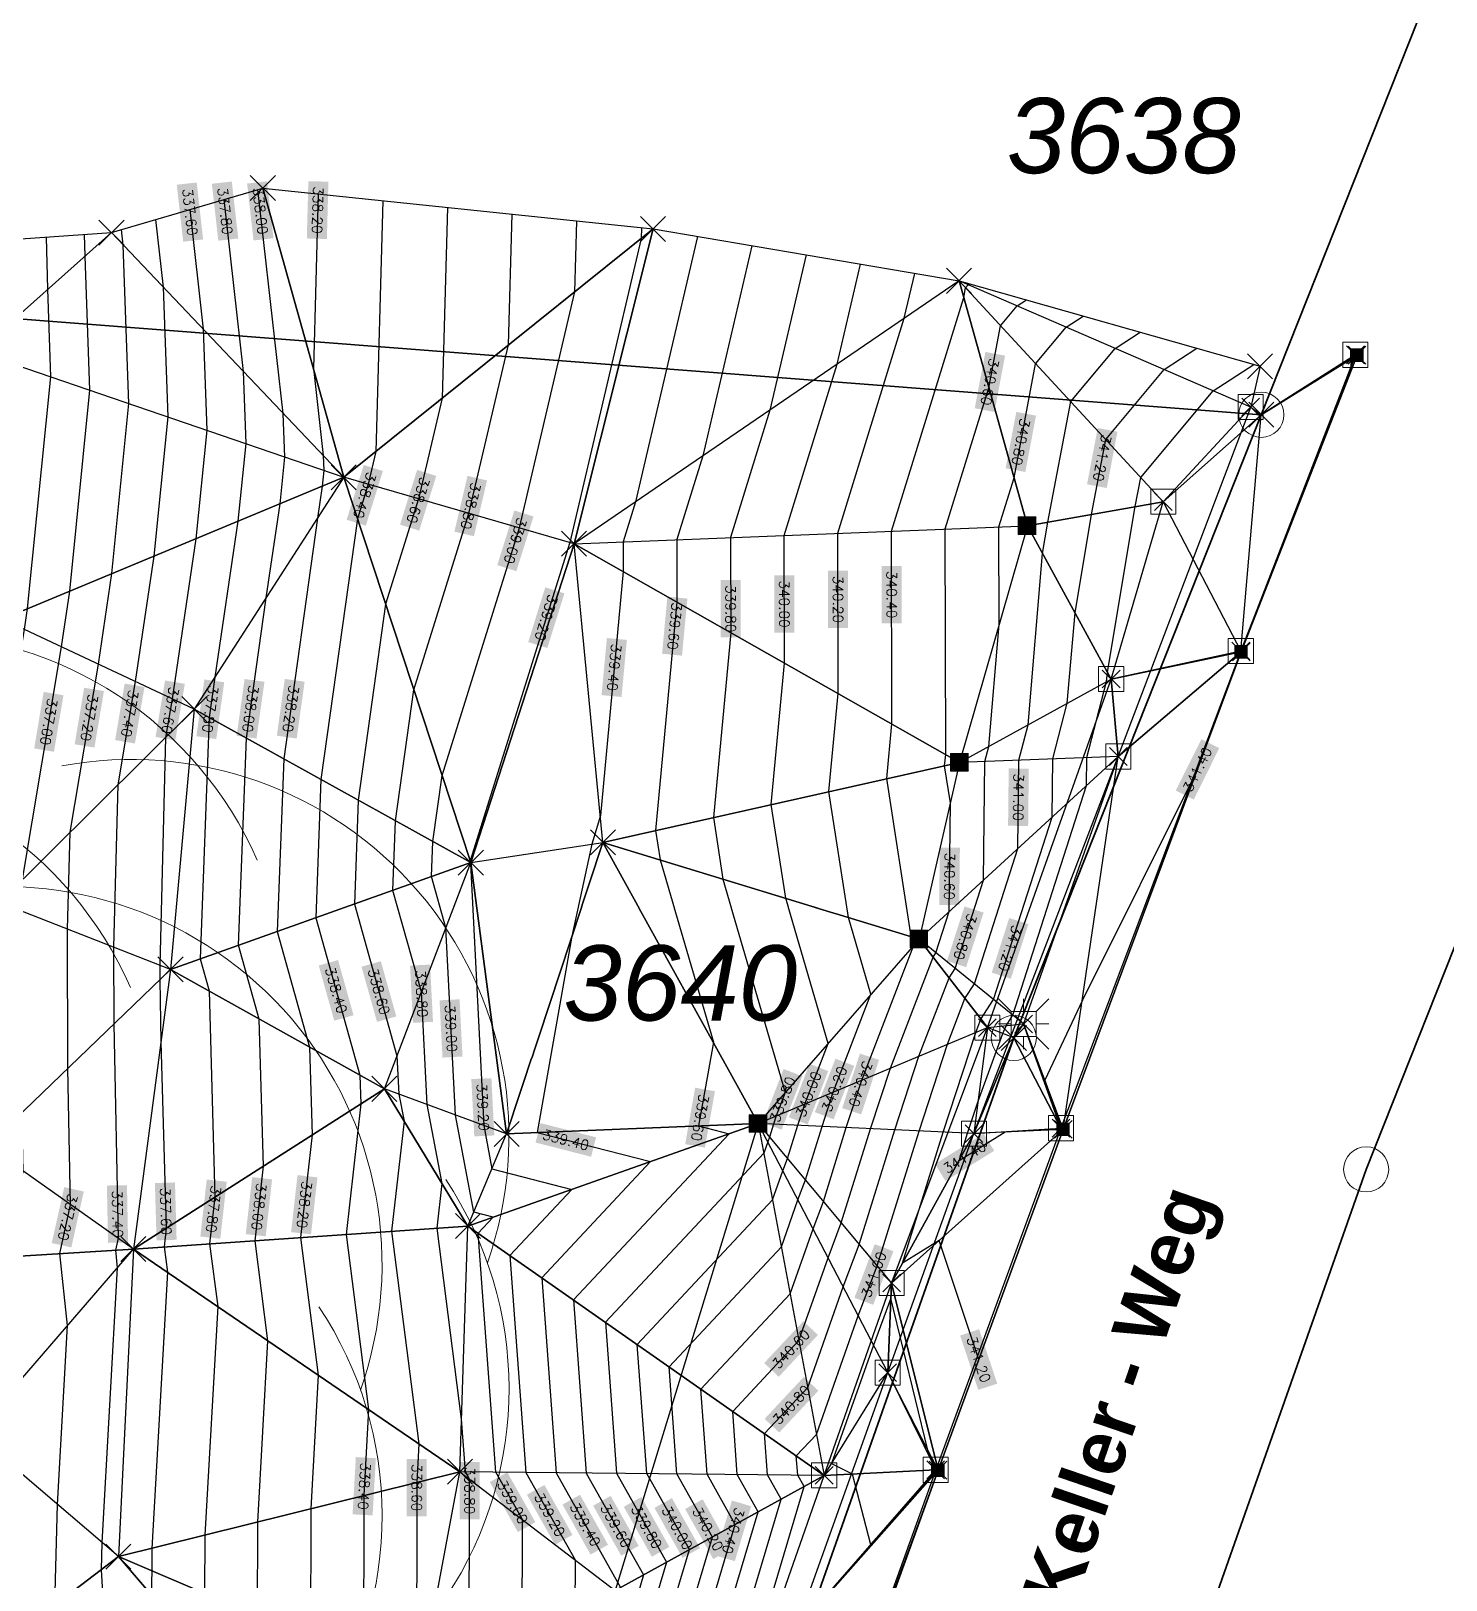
# Model space of a CAD drawing. Header units: metres. Extents: x 2 to 3400072, y 373 to 5275873.
# Drawn here: x 3399973.87 to 3400002.08, y 5275726.3 to 5275757.18 of the extents above; entities that cross this region are included whole.
import ezdxf
from ezdxf.enums import TextEntityAlignment as Align

# ---------------------------------------------------------------- set-up
doc = ezdxf.new("R2010")
doc.units = ezdxf.units.M
doc.linetypes.add('1600.2028', pattern=[0])
doc.linetypes.add('AUSGEZOGEN', pattern=[0])
doc.layers.get('0').update_dxf_attribs({"color": 1, "linetype": 'CONTINUOUS'})
for name, color, linetype in [('$BRUCH', 7, 'CONTINUOUS'), ('$P_INF_FL', 7, 'AUSGEZOGEN'), ('$P_INF_H', 7, 'AUSGEZOGEN'), ('$P_INF_NR', 7, 'AUSGEZOGEN'), ('$P_INF_X', 7, 'AUSGEZOGEN'), ('$PKT_0', 7, 'CONTINUOUS'), ('DGM', 7, 'CONTINUOUS'), ('DGM_HOEHEN', 34, 'CONTINUOUS'), ('DGM_HOEHEN_Haupt', 24, 'CONTINUOUS'), ('DGM_HOEHEN_TEXT', 7, 'CONTINUOUS')]:
    doc.layers.add(name, color=color, linetype=linetype)
for name, color, linetype, lineweight in [('aussparen', 1, 'CONTINUOUS', 18), ('Böschung OK', 7, 'CONTINUOUS', 18), ('Böschung UK', 7, 'CONTINUOUS', 18), ('Flurstücke_Grenzpunkte', 255, 'CONTINUOUS', 0), ('Geländepunkt', 7, 'CONTINUOUS', 18), ('Lagebezeichnungen', 255, 'CONTINUOUS', 0), ('Lampe', 7, 'CONTINUOUS', 18), ('Laubbaum 25m', 7, 'CONTINUOUS', 18), ('Stellkante OK', 7, 'CONTINUOUS', 18), ('Stellkante UK', 7, 'CONTINUOUS', 18)]:
    doc.layers.add(name, color=color, linetype=linetype, lineweight=lineweight)
doc.styles.add('Flurstücksnummer - K 10 700', font='')
doc.styles.add('Name - Bauwerken u. Einrichtungen - F 10', font='')
doc.styles.add('SIMPLEX', font='SIMPLEX')
doc.styles.get('Flurstücksnummer - K 10 700').set_extended_font_data('Arial', italic=True)
doc.styles.get('Name - Bauwerken u. Einrichtungen - F 10').set_extended_font_data('Arial', bold=True)

# ---------------------------------------------------------------- blocks, each defined once
blk = doc.blocks.new('Grenzpunkt mit Abmarkung (Marke)')
at = {"color": 0, "lineweight": -2}
blk.add_circle((0, 0), 0.5, dxfattribs=at)
blk = doc.blocks.new('34')
at = {"color": 0, "lineweight": -2}
for p, q in [((-0.5, 0.5), (0.5, -0.5)), ((-0.5, -0.5), (0.5, 0.5))]:
    blk.add_line(p, q, dxfattribs=at)
blk = doc.blocks.new('71', base_point=(0.019231, 0))
at = {"color": 0, "lineweight": -2}
for p, q in [((-0.497863, 0.5), (-0.497863, -0.5)), ((-0.497863, 0.5), (0.497863, 0.5)), ((-0.480769, -0.5), (-0.480769, 0.5)), ((-0.459402, -0.5), (-0.459402, 0.5)), ((-0.438034, -0.5), (-0.438034, 0.5)), ((-0.42094, -0.5), (-0.42094, 0.5)), ((-0.399573, -0.5), (-0.399573, 0.5)), ((-0.378205, -0.5), (-0.378205, 0.5)), ((-0.361111, -0.5), (-0.361111, 0.5)), ((-0.339744, -0.5), (-0.339744, 0.5)), ((-0.318376, -0.5), (-0.318376, 0.5)), ((-0.301282, -0.5), (-0.301282, 0.5)), ((-0.279915, -0.5), (-0.279915, 0.5)), ((-0.258547, -0.5), (-0.258547, 0.5)), ((-0.241453, -0.5), (-0.241453, 0.5)), ((-0.220085, -0.5), (-0.220085, 0.5)), ((-0.198718, -0.5), (-0.198718, 0.5)), ((-0.181624, -0.5), (-0.181624, 0.5)), ((-0.160256, -0.5), (-0.160256, 0.5)), ((-0.138889, -0.5), (-0.138889, 0.5)), ((-0.121795, -0.5), (-0.121795, 0.5)), ((-0.100428, -0.5), (-0.100428, 0.5)), ((-0.07906, -0.5), (-0.07906, 0.5)), ((-0.061966, -0.5), (-0.061966, 0.5)), ((-0.040599, -0.5), (-0.040599, 0.5)), ((-0.019231, -0.5), (-0.019231, 0.5)), ((-0.002137, -0.5), (-0.002137, 0.5)), ((0.019231, -0.5), (0.019231, 0.5)), ((0.040599, -0.5), (0.040599, 0.5)), ((0.057693, -0.5), (0.057693, 0.5)), ((0.07906, -0.5), (0.07906, 0.5)), ((0.100428, -0.5), (0.100428, 0.5)), ((0.117522, -0.5), (0.117522, 0.5)), ((0.138889, -0.5), (0.138889, 0.5)), ((0.160256, -0.5), (0.160256, 0.5)), ((0.177351, -0.5), (0.177351, 0.5)), ((0.198718, -0.5), (0.198718, 0.5)), ((0.220085, -0.5), (0.220085, 0.5)), ((0.237179, -0.5), (0.237179, 0.5)), ((0.258547, -0.5), (0.258547, 0.5)), ((0.279915, -0.5), (0.279915, 0.5)), ((0.297009, -0.5), (0.297009, 0.5)), ((0.318376, -0.5), (0.318376, 0.5)), ((0.339744, -0.5), (0.339744, 0.5)), ((0.356838, -0.5), (0.356838, 0.5)), ((0.378205, -0.5), (0.378205, 0.5)), ((0.399573, -0.5), (0.399573, 0.5)), ((0.416666, -0.5), (0.416666, 0.5)), ((0.438034, -0.5), (0.438034, 0.5)), ((0.459402, -0.5), (0.459402, 0.5)), ((0.476495, -0.5), (0.476495, 0.5)), ((0.497863, 0.5), (0.497863, -0.5)), ((0.497863, -0.5), (-0.497863, -0.5))]:
    blk.add_line(p, q, dxfattribs=at)
blk = doc.blocks.new('139', base_point=(0, -0.001756))
at = {"color": 0, "lineweight": -2}
for centre, radius, start, end in [((0, 0.198947), 0.301054, 23.556964, 156.444075), ((-0.175614, 0.098595), 0.301054, 99.378072, 213.597998), ((0.175614, 0.098595), 0.301054, 340.504019, 100.603046), ((-0.175615, -0.102107), 0.301054, 146.376033, 280.600999), ((0.175615, -0.102107), 0.301054, 259.398891, 33.623991), ((0, -0.001756), 0.025088, 90.001142, 179.997716), ((0, -0.001756), 0.025088, 0.002284, 89.998858), ((0, -0.001756), 0.025088, 180.001142, 269.998858), ((0, -0.001756), 0.025088, 270.001142, 359.998858), ((0, -0.198946), 0.301054, 221.698008, 318.301992)]:
    blk.add_arc(centre, radius, start, end, dxfattribs=at)
blk = doc.blocks.new('70')
at = {"color": 0, "lineweight": -2}
for p, q in [((-0.5, -0.5), (-0.5, 0.5)), ((-0.5, 0.5), (0.5, 0.5)), ((0.5, 0.5), (0.5, -0.5)), ((0.5, -0.5), (-0.5, -0.5))]:
    blk.add_line(p, q, dxfattribs=at)
blk = doc.blocks.new('138')
at = {"color": 0, "lineweight": -2}
for p, q in [((-0.25, 0.25), (-0.5, 0.5)), ((0, 0.25), (0, 0.5)), ((0.25, 0.25), (0.5, 0.5)), ((-0.25, 0), (-0.5, 0)), ((-0.25, -0.25), (-0.25, 0.25)), ((-0.25, 0.25), (0.25, 0.25)), ((0.25, 0.25), (0.25, -0.25)), ((0.25, 0), (0.5, 0)), ((-0.25, -0.25), (-0.5, -0.5)), ((0.25, -0.25), (-0.25, -0.25)), ((0, -0.25), (0, -0.5)), ((0.25, -0.25), (0.5, -0.5))]:
    blk.add_line(p, q, dxfattribs=at)
blk = doc.blocks.new('PKT_0')
for p, q in [((-0.354, -0.354), (0.354, 0.354)), ((0.354, -0.354), (-0.354, 0.354))]:
    blk.add_line(p, q)
at = {"layer": '$P_INF_FL'}
blk.add_attdef('CODE', text='', height=0.8, dxfattribs=at).set_placement((0, 1.7), align=Align.CENTER)
at = {"layer": '$P_INF_H'}
blk.add_attdef('H', text='', height=0.8, dxfattribs=at).set_placement((0, -1.4), align=Align.CENTER)
at = {"layer": '$P_INF_NR'}
blk.add_attdef('NR', text='', height=0.8, dxfattribs=at).set_placement((0, 0.7), align=Align.CENTER)
at = {"layer": '$P_INF_X'}
blk.add_attdef('X', text='', height=0.8, dxfattribs=at).set_placement((-0.9, -0.4), align=Align.RIGHT)
blk.add_attdef('Y', (0.7, -0.4), '', height=0.8, dxfattribs=at)

msp = doc.modelspace()

# ---------------------------------------------------------------- linework, layer by layer
at = {"layer": 'DGM', "color": 0, "linetype": 'ByBlock'}
for points in [[(3399975.477, 5275753.164, 337.141), (3399978.493, 5275754.051, 338.029), (3399980.107, 5275748.285, 338.303)], [(3399978.493, 5275754.051, 338.029), (3399986.272, 5275753.236, 339.236), (3399980.107, 5275748.285, 338.303)], [(3399986.272, 5275753.236, 339.236), (3399984.697, 5275746.96, 339.217), (3399980.107, 5275748.285, 338.303)], [(3399986.272, 5275753.236, 339.236), (3399992.371, 5275752.202, 340.363), (3399984.697, 5275746.96, 339.217)], [(3399970.426, 5275752.815, 335.812), (3399975.477, 5275753.164, 337.141), (3399972.808, 5275750.789, 336.425)], [(3399975.477, 5275753.164, 337.141), (3399972.808, 5275750.789, 336.425), (3399980.107, 5275748.285, 338.303)], [(3399992.371, 5275752.202, 340.363), (3399984.697, 5275746.96, 339.217), (3399993.733, 5275747.32, 340.906)], [(3399992.371, 5275752.202, 340.363), (3399993.733, 5275747.32, 340.906), (3399996.442, 5275747.799, 341.528)], [(3399998.186, 5275749.685, 341.554), (3399992.371, 5275752.202, 340.363), (3399998.371, 5275750.5, 341.422)], [(3399998.186, 5275749.685, 341.554), (3399992.371, 5275752.202, 340.363), (3399996.442, 5275747.799, 341.528)], [(3399972.808, 5275750.789, 336.425), (3399980.107, 5275748.285, 338.303), (3399973.306, 5275745.459, 336.681)], [(3400000.305, 5275750.72, 341.391), (3399997.998, 5275744.806, 341.432), (3399997.989, 5275744.821, 341.554)], [(3400000.305, 5275750.72, 341.391), (3399997.989, 5275744.821, 341.554), (3399998.396, 5275749.532, 341.556)], [(3400000.305, 5275750.72, 341.391), (3400000.273, 5275750.727, 341.528), (3399998.396, 5275749.532, 341.556)], [(3399998.186, 5275749.685, 341.554), (3399998.396, 5275749.532, 341.556), (3399996.442, 5275747.799, 341.528)], [(3399997.989, 5275744.821, 341.554), (3399998.396, 5275749.532, 341.556), (3399996.442, 5275747.799, 341.528)], [(3399980.107, 5275748.285, 338.303), (3399977.127, 5275743.663, 337.72), (3399973.306, 5275745.459, 336.681)], [(3399982.64, 5275740.602, 339.204), (3399980.107, 5275748.285, 338.303), (3399977.127, 5275743.663, 337.72)], [(3399982.64, 5275740.602, 339.204), (3399984.697, 5275746.96, 339.217), (3399980.107, 5275748.285, 338.303)], [(3399993.733, 5275747.32, 340.906), (3399995.403, 5275744.263, 341.423), (3399996.442, 5275747.799, 341.528)], [(3399997.989, 5275744.821, 341.554), (3399995.403, 5275744.263, 341.423), (3399996.442, 5275747.799, 341.528)], [(3399984.697, 5275746.96, 339.217), (3399993.733, 5275747.32, 340.906), (3399992.383, 5275742.602, 340.652)], [(3399993.733, 5275747.32, 340.906), (3399992.383, 5275742.602, 340.652), (3399995.403, 5275744.263, 341.423)], [(3399982.64, 5275740.602, 339.204), (3399985.273, 5275741.007, 339.418), (3399984.697, 5275746.96, 339.217)], [(3399985.273, 5275741.007, 339.418), (3399984.697, 5275746.96, 339.217), (3399992.383, 5275742.602, 340.652)], [(3399977.127, 5275743.663, 337.72), (3399973.306, 5275745.459, 336.681), (3399973.238, 5275739.809, 336.903)], [(3399997.998, 5275744.806, 341.432), (3399994.45, 5275735.284, 341.302), (3399995.545, 5275742.719, 341.585)], [(3399997.998, 5275744.806, 341.432), (3399997.989, 5275744.821, 341.554), (3399995.403, 5275744.263, 341.423)], [(3399997.998, 5275744.806, 341.432), (3399995.545, 5275742.719, 341.585), (3399995.403, 5275744.263, 341.423)], [(3399995.545, 5275742.719, 341.585), (3399992.383, 5275742.602, 340.652), (3399995.403, 5275744.263, 341.423)], [(3399977.127, 5275743.663, 337.72), (3399976.654, 5275738.473, 337.647), (3399973.238, 5275739.809, 336.903)], [(3399982.64, 5275740.602, 339.204), (3399977.127, 5275743.663, 337.72), (3399976.654, 5275738.473, 337.647)], [(3399995.545, 5275742.719, 341.585), (3399993.658, 5275737.386, 341.512), (3399991.576, 5275739.079, 340.425)], [(3399995.545, 5275742.719, 341.585), (3399992.383, 5275742.602, 340.652), (3399991.576, 5275739.079, 340.425)], [(3399994.45, 5275735.284, 341.302), (3399995.545, 5275742.719, 341.585), (3399993.658, 5275737.386, 341.512)], [(3399980.917, 5275736.093, 338.497), (3399982.64, 5275740.602, 339.204), (3399976.654, 5275738.473, 337.647)], [(3399983.353, 5275735.194, 339.362), (3399980.917, 5275736.093, 338.497), (3399982.64, 5275740.602, 339.204)], [(3399976.654, 5275738.473, 337.647), (3399973.238, 5275739.809, 336.903), (3399972.998, 5275734.953, 336.848)], [(3399993.658, 5275737.386, 341.512), (3399991.576, 5275739.079, 340.425), (3399992.936, 5275737.313, 341.28)], [(3399976.654, 5275738.473, 337.647), (3399975.914, 5275732.898, 337.465), (3399972.998, 5275734.953, 336.848)], [(3399980.917, 5275736.093, 338.497), (3399976.654, 5275738.473, 337.647), (3399975.914, 5275732.898, 337.465)], [(3399992.669, 5275735.2, 341.453), (3399993.464, 5275737.108, 341.485), (3399992.936, 5275737.313, 341.28)], [(3399993.658, 5275737.386, 341.512), (3399993.464, 5275737.108, 341.485), (3399992.936, 5275737.313, 341.28)], [(3399994.403, 5275735.309, 341.43), (3399993.658, 5275737.386, 341.512), (3399993.464, 5275737.108, 341.485)], [(3399994.45, 5275735.284, 341.302), (3399994.403, 5275735.309, 341.43), (3399993.658, 5275737.386, 341.512)], [(3399992.669, 5275735.2, 341.453), (3399994.403, 5275735.309, 341.43), (3399993.464, 5275737.108, 341.485)], [(3399982.583, 5275733.357, 338.936), (3399980.917, 5275736.093, 338.497), (3399975.914, 5275732.898, 337.465)], [(3399982.583, 5275733.357, 338.936), (3399983.353, 5275735.194, 339.362), (3399980.917, 5275736.093, 338.497)], [(3399982.583, 5275733.357, 338.936), (3399983.353, 5275735.194, 339.362), (3399988.37, 5275735.402, 339.674)], [(3399982.583, 5275733.357, 338.936), (3399988.37, 5275735.402, 339.674), (3399989.683, 5275728.386, 341.175)], [(3399990.95, 5275730.435, 341.39), (3399988.37, 5275735.402, 339.674), (3399991.028, 5275732.22, 341.161)], [(3399990.95, 5275730.435, 341.39), (3399988.37, 5275735.402, 339.674), (3399989.683, 5275728.386, 341.175)], [(3399994.45, 5275735.284, 341.302), (3399992.669, 5275735.2, 341.453), (3399994.403, 5275735.309, 341.43)], [(3399971.484, 5275732.624, 336.666), (3399975.914, 5275732.898, 337.465), (3399972.998, 5275734.953, 336.848)], [(3399982.422, 5275728.458, 338.763), (3399982.583, 5275733.357, 338.936), (3399975.914, 5275732.898, 337.465)], [(3399982.422, 5275728.458, 338.763), (3399982.583, 5275733.357, 338.936), (3399989.683, 5275728.386, 341.175)], [(3399971.484, 5275732.624, 336.666), (3399972.737, 5275729.22, 336.825), (3399975.914, 5275732.898, 337.465)], [(3399972.737, 5275729.22, 336.825), (3399975.914, 5275732.898, 337.465), (3399975.614, 5275726.766, 337.474)], [(3399982.422, 5275728.458, 338.763), (3399975.914, 5275732.898, 337.465), (3399975.614, 5275726.766, 337.474)], [(3399972.737, 5275729.22, 336.825), (3399972.772, 5275724.604, 336.858), (3399975.614, 5275726.766, 337.474)], [(3399981.624, 5275724.194, 338.613), (3399982.422, 5275728.458, 338.763), (3399975.614, 5275726.766, 337.474)], [(3399981.624, 5275724.194, 338.613), (3399982.422, 5275728.458, 338.763), (3399985.515, 5275726.089, 339.352)], [(3399982.422, 5275728.458, 338.763), (3399985.515, 5275726.089, 339.352), (3399989.683, 5275728.386, 341.175)], [(3399985.515, 5275726.089, 339.352), (3399988.263, 5275724.319, 341.065), (3399989.683, 5275728.386, 341.175)], [(3399972.772, 5275724.604, 336.858), (3399979.095, 5275722.715, 338.148), (3399975.614, 5275726.766, 337.474)], [(3399979.095, 5275722.715, 338.148), (3399981.624, 5275724.194, 338.613), (3399975.614, 5275726.766, 337.474)]]:
    msp.add_3dface(points, dxfattribs=at)
at = {"layer": 'DGM_HOEHEN', "color": 44, "linetype": 'ByBlock'}
for points, elevation in [([(3399977.027, 5275713.922), (3399976.901, 5275714.887), (3399977.75, 5275719.694), (3399977.76, 5275720.274), (3399978.37, 5275722.931), (3399978.331, 5275723.604), (3399978.39, 5275725.578), (3399978.392, 5275727.456), (3399978.596, 5275731.068), (3399978.34, 5275733.065), (3399978.507, 5275734.554), (3399978.424, 5275737.484), (3399978.011, 5275738.955), (3399978.167, 5275743.086), (3399978.558, 5275745.883), (3399978.837, 5275747.757), (3399978.93, 5275748.689), (3399978.9, 5275749.557), (3399978.394, 5275754.022)], 338), ([(3399979.595, 5275753.935), (3399979.501, 5275750.453), (3399979.697, 5275748.718), (3399979.707, 5275748.423), (3399979.676, 5275748.106), (3399979.581, 5275747.469), (3399978.91, 5275742.673), (3399978.78, 5275739.229), (3399979.427, 5275736.924), (3399979.477, 5275735.173), (3399979.246, 5275733.127), (3399979.599, 5275730.384), (3399979.448, 5275727.719), (3399979.445, 5275725.126), (3399979.378, 5275722.88), (3399979.359, 5275722.676), (3399978.725, 5275719.911), (3399978.654, 5275719.304), (3399978.014, 5275716.237), (3399977.646, 5275714.151), (3399977.667, 5275713.99)], 338.2), ([(3399977.036, 5275753.622), (3399977.306, 5275751.237), (3399977.375, 5275749.223), (3399977.16, 5275747.061), (3399976.686, 5275743.871), (3399976.556, 5275743.097), (3399976.438, 5275738.557), (3399976.439, 5275738.266), (3399976.463, 5275737.033), (3399976.568, 5275733.316), (3399976.526, 5275732.94), (3399976.591, 5275732.436), (3399976.279, 5275726.931), (3399976.279, 5275726.481), (3399976.265, 5275726.008), (3399976.409, 5275723.517), (3399976.013, 5275721.791), (3399975.97, 5275719.517), (3399975.413, 5275716.359), (3399975.749, 5275713.784)], 337.6), ([(3399977.715, 5275753.822), (3399978.103, 5275750.397), (3399978.152, 5275748.956), (3399977.998, 5275747.409), (3399977.536, 5275744.298), (3399977.424, 5275743.498), (3399977.242, 5275738.682), (3399977.421, 5275738.044), (3399977.538, 5275733.935), (3399977.433, 5275733.002), (3399977.594, 5275731.752), (3399977.336, 5275727.194), (3399977.334, 5275726.03), (3399977.298, 5275724.806), (3399977.39, 5275723.224), (3399976.887, 5275721.032), (3399976.86, 5275719.605), (3399976.157, 5275715.623), (3399976.388, 5275713.853)], 337.8), ([(3399980.884, 5275753.8), (3399980.748, 5275748.8), (3399980.595, 5275748.145), (3399980.38, 5275747.458), (3399979.653, 5275742.261), (3399979.549, 5275739.503), (3399980.43, 5275736.365), (3399980.446, 5275735.793), (3399980.153, 5275733.19), (3399980.602, 5275729.7), (3399980.505, 5275727.982), (3399980.5, 5275724.675), (3399980.466, 5275723.516), (3399980.374, 5275722.526), (3399979.888, 5275720.408), (3399979.59, 5275717.873), (3399978.871, 5275714.426), (3399979.565, 5275710.208), (3399979.201, 5275708.414)], 338.4), ([(3399982.173, 5275753.665), (3399982.07, 5275749.861), (3399981.599, 5275747.855), (3399980.942, 5275745.753), (3399980.396, 5275741.848), (3399980.318, 5275739.776), (3399981.168, 5275736.75), (3399981.207, 5275735.986), (3399981.308, 5275735.451), (3399981.06, 5275733.252), (3399981.605, 5275729.016), (3399981.561, 5275728.244), (3399981.556, 5275724.223), (3399981.554, 5275724.152), (3399981.389, 5275722.376), (3399981.051, 5275720.905), (3399980.526, 5275716.442), (3399980.216, 5275714.953), (3399980.516, 5275713.132), (3399979.551, 5275708.373)], 338.6), ([(3399979.9, 5275708.331), (3399981.283, 5275715.151), (3399981.329, 5275715.32), (3399981.337, 5275715.336), (3399981.348, 5275715.366), (3399981.628, 5275716.412), (3399982.214, 5275721.401), (3399982.403, 5275722.226), (3399982.501, 5275723.28), (3399982.609, 5275724.673), (3399982.616, 5275728.309), (3399982.533, 5275728.457), (3399982.456, 5275729.506), (3399981.967, 5275733.314), (3399982.067, 5275734.204), (3399981.77, 5275735.778), (3399981.655, 5275738.026), (3399981.087, 5275740.05), (3399981.139, 5275741.436), (3399981.505, 5275744.047), (3399982.603, 5275747.565), (3399983.391, 5275750.923), (3399983.462, 5275753.53)], 338.8), ([(3399974.471, 5275713.647), (3399973.925, 5275717.83), (3399974.191, 5275719.339), (3399974.266, 5275723.307), (3399974.449, 5275724.103), (3399974.35, 5275725.804), (3399974.399, 5275727.802), (3399974.599, 5275731.375), (3399974.445, 5275732.807), (3399974.662, 5275733.781), (3399974.608, 5275736.504), (3399974.602, 5275739.275), (3399974.652, 5275741.21), (3399975.215, 5275744.562), (3399975.482, 5275746.364), (3399975.82, 5275749.756), (3399975.712, 5275752.916), (3399975.677, 5275753.223)], 337.2), ([(3399976.356, 5275753.422), (3399976.509, 5275752.076), (3399976.598, 5275749.489), (3399976.321, 5275746.712), (3399975.95, 5275744.216), (3399975.604, 5275742.153), (3399975.52, 5275738.916), (3399975.523, 5275737.385), (3399975.607, 5275733.114), (3399975.554, 5275732.875), (3399975.591, 5275732.524), (3399975.286, 5275727.046), (3399975.272, 5275726.506), (3399975.429, 5275723.81), (3399975.14, 5275722.549), (3399975.081, 5275719.428), (3399974.669, 5275717.094), (3399975.11, 5275713.716)], 337.4), ([(3399973.192, 5275713.51), (3399972.559, 5275718.364), (3399972.458, 5275719.022), (3399972.447, 5275719.252), (3399972.567, 5275724.432), (3399972.573, 5275724.777), (3399972.648, 5275729.115), (3399972.584, 5275729.255), (3399972.653, 5275729.281), (3399972.54, 5275729.755), (3399972.227, 5275732.67), (3399972.599, 5275734.339), (3399972.83, 5275734.909), (3399972.897, 5275735.01), (3399973.015, 5275739.656), (3399973.043, 5275739.908), (3399973.27, 5275742.43), (3399973.744, 5275745.254), (3399973.805, 5275745.667), (3399974.266, 5275750.289), (3399974.206, 5275752.033), (3399974.181, 5275753.074)], 336.8), ([(3399973.831, 5275713.578), (3399973.181, 5275718.566), (3399973.301, 5275719.251), (3399973.393, 5275724.065), (3399973.468, 5275724.396), (3399973.427, 5275725.102), (3399973.513, 5275728.558), (3399973.606, 5275730.226), (3399973.336, 5275732.738), (3399973.716, 5275734.447), (3399973.693, 5275735.623), (3399973.683, 5275739.634), (3399973.7, 5275740.266), (3399974.479, 5275744.908), (3399974.644, 5275746.015), (3399975.043, 5275750.023), (3399974.951, 5275752.696), (3399974.941, 5275753.127)], 337), ([(3399999.799, 5275749.422), (3400000.177, 5275750.394), (3400000.201, 5275750.655), (3400000.303, 5275750.721)], 341.4)]:
    msp.add_lwpolyline(points, dxfattribs=dict(at, elevation=elevation))
at = {"layer": 'Flurstücke_Grenzpunkte', "color": 7, "linetype": '1600.2028', "lineweight": 35}
for p, q in [((3400009.361, 5275756.863), (3400000.487, 5275734.486)), ((3399998.396, 5275749.532, 341.556), (3399967.393, 5275751.927, 334.924)), ((3399993.464, 5275737.108, 341.485), (3399998.396, 5275749.532, 341.556))]:
    msp.add_line(p, q, dxfattribs=at)

# ---------------------------------------------------------------- block references
at = {"layer": '$PKT_0', "linetype": 'ByBlock', "xscale": 0.5, "yscale": 0.5, "zscale": 0.5}
for p in [(3399978.493, 5275754.051, 338.029), (3399975.477, 5275753.164, 337.141), (3399986.272, 5275753.236, 339.236), (3399992.371, 5275752.202, 340.363), (3400000.273, 5275750.727, 341.528), (3400000.305, 5275750.72, 341.391), (3399998.371, 5275750.5, 341.422), (3399998.186, 5275749.685, 341.554), (3399998.396, 5275749.532, 341.556), (3399980.107, 5275748.285, 338.303), (3399996.442, 5275747.799, 341.528), (3399993.733, 5275747.32, 340.906), (3399984.697, 5275746.96, 339.217), (3399997.989, 5275744.821, 341.554), (3399997.998, 5275744.806, 341.432), (3399995.403, 5275744.263, 341.423), (3399977.127, 5275743.663, 337.72), (3399992.383, 5275742.602, 340.652), (3399995.545, 5275742.719, 341.585), (3399985.273, 5275741.007, 339.418), (3399982.64, 5275740.602, 339.204), (3399991.576, 5275739.079, 340.425), (3399976.654, 5275738.473, 337.647), (3399992.936, 5275737.313, 341.28), (3399993.658, 5275737.386, 341.512), (3399993.464, 5275737.108, 341.485), (3399980.917, 5275736.093, 338.497), (3399983.353, 5275735.194, 339.362), (3399988.37, 5275735.402, 339.674), (3399994.403, 5275735.309, 341.43), (3399994.45, 5275735.284, 341.302), (3399982.583, 5275733.357, 338.936), (3399975.914, 5275732.898, 337.465), (3399991.028, 5275732.22, 341.161), (3399990.95, 5275730.435, 341.39), (3399982.422, 5275728.458, 338.763), (3399989.683, 5275728.386, 341.175), (3399975.614, 5275726.766, 337.474)]:
    msp.add_blockref('PKT_0', p, dxfattribs=at)
at = {"layer": 'Böschung OK', "color": 53, "lineweight": 18, "true_color": 0xdbc03c, "xscale": 0.5, "yscale": 0.5, "zscale": 0.5}
for p in [(3399996.442, 5275747.799, 341.528), (3399995.403, 5275744.263, 341.423), (3399992.936, 5275737.313, 341.28), (3399991.028, 5275732.22, 341.161), (3399989.683, 5275728.386, 341.175)]:
    msp.add_blockref('70', p, dxfattribs=at)
at = {"layer": 'Böschung UK', "color": 53, "lineweight": 18, "true_color": 0xdbc03c, "xscale": 0.35, "yscale": 0.35, "zscale": 0.35}
for p in [(3399993.733, 5275747.32, 340.906), (3399992.383, 5275742.602, 340.652), (3399991.576, 5275739.079, 340.425), (3399988.37, 5275735.402, 339.674)]:
    msp.add_blockref('71', p, dxfattribs=at)
at = {"layer": 'Flurstücke_Grenzpunkte', "color": 1, "lineweight": 18, "xscale": 0.9, "yscale": 0.9, "zscale": 0.9}
for p in [(3399998.396, 5275749.532, 341.556), (3399993.464, 5275737.108, 341.485)]:
    msp.add_blockref('Grenzpunkt mit Abmarkung (Marke)', p, dxfattribs=at)
at = {"layer": 'Flurstücke_Grenzpunkte', "color": 7, "lineweight": 18, "xscale": 0.9, "yscale": 0.9, "zscale": 0.9}
msp.add_blockref('Grenzpunkt mit Abmarkung (Marke)', (3400000.487, 5275734.486), dxfattribs=at)
at = {"layer": 'Geländepunkt', "color": 53, "lineweight": 18, "true_color": 0xdbc03c, "xscale": 0.5, "yscale": 0.5, "zscale": 0.5}
for p in [(3399978.493, 5275754.051, 338.029), (3399975.477, 5275753.164, 337.141), (3399986.272, 5275753.236, 339.236), (3399992.371, 5275752.202, 340.363), (3399998.371, 5275750.5, 341.422), (3399998.396, 5275749.532, 341.556), (3399980.107, 5275748.285, 338.303), (3399984.697, 5275746.96, 339.217), (3399977.127, 5275743.663, 337.72), (3399985.273, 5275741.007, 339.418), (3399982.64, 5275740.602, 339.204), (3399976.654, 5275738.473, 337.647), (3399993.464, 5275737.108, 341.485), (3399980.917, 5275736.093, 338.497), (3399983.353, 5275735.194, 339.362), (3399982.583, 5275733.357, 338.936), (3399975.914, 5275732.898, 337.465), (3399982.422, 5275728.458, 338.763), (3399975.614, 5275726.766, 337.474)]:
    msp.add_blockref('34', p, dxfattribs=at)
at = {"layer": 'Lampe', "color": 30, "lineweight": 18, "true_color": 0xf08200}
msp.add_blockref('138', (3399993.658, 5275737.386, 341.512), dxfattribs=at)
at = {"layer": 'Laubbaum 25m', "color": 3, "lineweight": 18, "xscale": 25, "yscale": 25, "zscale": 25}
for p in [(3399971.484, 5275732.624, 336.666), (3399968.954, 5275730.09, 336.207)]:
    msp.add_blockref('139', p, dxfattribs=at)
at = {"layer": 'Stellkante OK', "color": 6, "lineweight": 18, "xscale": 0.5, "yscale": 0.5, "zscale": 0.5}
for p in [(3400000.273, 5275750.727, 341.528), (3399998.186, 5275749.685, 341.554), (3399997.989, 5275744.821, 341.554), (3399995.545, 5275742.719, 341.585), (3399992.669, 5275735.2, 341.453), (3399994.403, 5275735.309, 341.43), (3399990.95, 5275730.435, 341.39), (3399991.907, 5275728.497, 341.275)]:
    msp.add_blockref('70', p, dxfattribs=at)
at = {"layer": 'Stellkante UK', "color": 6, "lineweight": 18, "xscale": 0.25, "yscale": 0.25, "zscale": 0.25}
for p in [(3400000.305, 5275750.72, 341.391), (3399997.998, 5275744.806, 341.432), (3399994.45, 5275735.284, 341.302), (3399991.952, 5275728.49, 341.151)]:
    msp.add_blockref('71', p, dxfattribs=at)

# ---------------------------------------------------------------- texts
at = {"layer": 'DGM_HOEHEN_TEXT', "color": 44, "linetype": 'ByBlock', "char_height": 0.2, "attachment_point": 5, "style": 'SIMPLEX', "bg_fill": 1, "box_fill_scale": 1.5, "bg_fill_color": 7, "bg_fill_true_color": 16777215, "bg_fill_transparency": 0}
for s, insert, rotation in [('337.60', (3399977.041, 5275753.573, 10337.601), 276.4606), ('337.80', (3399977.741, 5275753.592, 10337.801), 276.4606), ('338.00', (3399978.443, 5275753.597, 10338.001), 276.4606), ('338.20', (3399979.586, 5275753.613, 10338.201), 268.446), ('340.60', (3399992.987, 5275750.186, 10340.601), 259.2877), ('340.80', (3399993.603, 5275748.99, 10340.801), 259.2877), ('341.20', (3399995.226, 5275748.67, 10341.201), 259.2877), ('338.40', (3399980.526, 5275747.925, 10338.401), 252.654), ('338.60', (3399981.59, 5275747.827, 10338.601), 252.654), ('338.80', (3399982.638, 5275747.712, 10338.801), 256.7919), ('339.00', (3399983.528, 5275747.019, 10339.001), 252.654), ('340.20', (3399989.959, 5275745.851, 10340.201), 270.1126), ('340.40', (3399991.029, 5275745.945, 10340.401), 270.1126), ('339.80', (3399987.819, 5275745.665, 10339.801), 270.1126), ('340.00', (3399988.889, 5275745.758, 10340.001), 270.1126), ('339.20', (3399984.144, 5275745.486, 10339.201), 252.654), ('339.60', (3399986.704, 5275745.317, 10339.601), 264.6482), ('339.40', (3399985.498, 5275744.493, 10339.401), 264.6482), ('338.00', (3399978.249, 5275743.67, 10338.001), 262.0391), ('338.20', (3399979.05, 5275743.671, 10338.201), 262.0391), ('337.00', (3399974.228, 5275743.41, 10337.001), 260.4664), ('337.20', (3399975.035, 5275743.493, 10337.201), 260.4664), ('337.40', (3399975.842, 5275743.575, 10337.401), 260.4664), ('337.60', (3399976.647, 5275743.638, 10337.601), 260.4664), ('337.80', (3399977.447, 5275743.661, 10337.801), 262.0391), ('341.40', (3399997.125, 5275742.462, 10341.401), 63.4986), ('341.00', (3399993.555, 5275741.907, 10341.001), 269.3725), ('340.60', (3399992.182, 5275740.329, 10340.601), 269.3725), ('340.80', (3399992.496, 5275739.124, 10340.801), 252.2143), ('341.20', (3399993.388, 5275738.893, 10341.201), 252.2143), ('338.40', (3399979.955, 5275738.056, 10338.401), 285.6839), ('338.60', (3399980.808, 5275738.032, 10338.601), 285.6839), ('338.80', (3399981.657, 5275737.989, 10338.801), 272.9258), ('339.00', (3399982.245, 5275737.297, 10339.001), 272.9258), ('339.20', (3399982.879, 5275735.725, 10339.201), 272.9258), ('339.80', (3399988.855, 5275735.883, 10339.801), 68.9511), ('339.60', (3399987.209, 5275735.517, 10339.601), 259.988), ('339.40', (3399984.533, 5275735.074, 10339.401), 345.6542), ('337.20', (3399974.606, 5275733.532, 10337.201), 257.4494), ('337.40', (3399975.597, 5275733.597, 10337.401), 271.1189), ('337.60', (3399976.559, 5275733.649, 10337.601), 271.631), ('337.80', (3399977.511, 5275733.694, 10337.801), 263.5729), ('338.00', (3399978.416, 5275733.742, 10338.001), 263.5729), ('338.20', (3399979.32, 5275733.782, 10338.201), 263.5729), ('341.00', (3399990.675, 5275732.391, 10341.001), 69.3693), ('340.60', (3399989.023, 5275730.906, 10340.601), 46.9034), ('340.80', (3399989.032, 5275729.794, 10340.801), 46.9034), ('338.40', (3399980.515, 5275728.169, 10338.401), 266.7594), ('338.60', (3399981.561, 5275728.142, 10338.601), 269.9269), ('338.80', (3399982.616, 5275728.081, 10338.801), 269.8858), ('339.00', (3399983.472, 5275727.852, 10339.001), 299.3073), ('339.20', (3399984.212, 5275727.599, 10339.201), 299.3073), ('339.40', (3399984.921, 5275727.403, 10339.401), 299.3073), ('339.60', (3399985.532, 5275727.381, 10339.601), 299.3073), ('339.80', (3399986.143, 5275727.359, 10339.801), 299.3073), ('340.00', (3399986.754, 5275727.337, 10340.001), 299.3073), ('340.20', (3399987.366, 5275727.314, 10340.201), 299.3073), ('340.40', (3399987.873, 5275727.28, 10340.401), 253.4395)]:
    msp.add_mtext(s, dxfattribs=dict(at, insert=insert, rotation=rotation))
at = {"layer": 'Flurstücke_Grenzpunkte', "color": 7, "lineweight": 18, "insert": (3399995.654, 5275755.088), "char_height": 1.5, "attachment_point": 5, "rotation": 0.0091, "line_spacing_factor": 0.69, "style": 'Flurstücksnummer - K 10 700', "bg_fill": 2}
msp.add_mtext('3638', dxfattribs=at)

# ---------------------------------------------------------------- next in the draw order: linework, layer by layer
at = {"layer": 'Flurstücke_Grenzpunkte', "color": 7, "linetype": '1600.2028', "lineweight": 35}
msp.add_line((3399998.396, 5275749.532, 341.556), (3400003.409, 5275762.176), dxfattribs=at)

# ---------------------------------------------------------------- next in the draw order: texts
at = {"layer": 'Flurstücke_Grenzpunkte', "color": 7, "lineweight": 18, "insert": (3399986.817, 5275738.193), "char_height": 1.5, "attachment_point": 5, "rotation": 0.0091, "line_spacing_factor": 0.69, "style": 'Flurstücksnummer - K 10 700', "bg_fill": 2}
msp.add_mtext('3640', dxfattribs=at)
at = {"layer": 'Lagebezeichnungen', "color": 7, "lineweight": 18, "insert": (3399994.992, 5275727.886), "char_height": 1.08, "attachment_point": 5, "rotation": 71.0869, "line_spacing_factor": 0.69, "style": 'Name - Bauwerken u. Einrichtungen - F 10', "bg_fill": 2}
msp.add_mtext('Carl - Keller - Weg', dxfattribs=at)

# ---------------------------------------------------------------- next in the draw order: linework, layer by layer
at = {"layer": '$BRUCH', "linetype": 'ByBlock'}
msp.add_lwpolyline([(3399986.606, 5275713.147), (3399989.329, 5275721.229), (3399991.952, 5275728.49), (3399994.45, 5275735.284), (3399997.998, 5275744.806), (3400000.305, 5275750.72), (3400000.273, 5275750.727), (3399997.989, 5275744.821), (3399994.403, 5275735.309), (3399991.907, 5275728.497), (3399989.305, 5275721.263), (3399986.573, 5275713.16)], close=True, dxfattribs=at)
for points in [[(3399985.407, 5275714.61), (3399987.66, 5275721.235), (3399990.95, 5275730.435), (3399992.669, 5275735.2), (3399995.545, 5275742.719), (3399998.186, 5275749.685)], [(3399982.867, 5275707.975), (3399984.84, 5275714.024), (3399987.451, 5275721.534), (3399988.263, 5275724.319), (3399989.683, 5275728.386), (3399991.028, 5275732.22), (3399992.936, 5275737.313), (3399995.403, 5275744.263), (3399996.442, 5275747.799)], [(3399993.733, 5275747.32), (3399992.383, 5275742.602), (3399991.576, 5275739.079), (3399988.37, 5275735.402), (3399985.515, 5275726.089), (3399983.697, 5275722.035), (3399981.238, 5275715.354), (3399978.99, 5275708.44)]]:
    msp.add_lwpolyline(points, dxfattribs=at)
at = {"layer": 'aussparen', "linetype": 'ByBlock', "elevation": 340.498}
msp.add_lwpolyline([(3399954.853, 5275725.659), (3399953.835, 5275730.614), (3399954.125, 5275734.608), (3399961.235, 5275738.373), (3399963.269, 5275744.226), (3399965.556, 5275754.252), (3399970.426, 5275752.815), (3399975.477, 5275753.164), (3399978.493, 5275754.051), (3399986.272, 5275753.236), (3399992.371, 5275752.202), (3399998.371, 5275750.5), (3399998.186, 5275749.685), (3399998.396, 5275749.532), (3400000.273, 5275750.727), (3400000.305, 5275750.72), (3399997.998, 5275744.806), (3399994.45, 5275735.284), (3399991.952, 5275728.49), (3399989.329, 5275721.229)], dxfattribs=at)
at = {"layer": 'DGM', "color": 0, "linetype": 'ByBlock'}
for points in [[(3399985.273, 5275741.007, 339.418), (3399992.383, 5275742.602, 340.652), (3399991.576, 5275739.079, 340.425)], [(3399983.353, 5275735.194, 339.362), (3399982.64, 5275740.602, 339.204), (3399985.273, 5275741.007, 339.418)], [(3399983.353, 5275735.194, 339.362), (3399985.273, 5275741.007, 339.418), (3399988.37, 5275735.402, 339.674)], [(3399985.273, 5275741.007, 339.418), (3399991.576, 5275739.079, 340.425), (3399988.37, 5275735.402, 339.674)], [(3399991.576, 5275739.079, 340.425), (3399988.37, 5275735.402, 339.674), (3399992.936, 5275737.313, 341.28)], [(3399992.669, 5275735.2, 341.453), (3399988.37, 5275735.402, 339.674), (3399992.936, 5275737.313, 341.28)], [(3399992.669, 5275735.2, 341.453), (3399988.37, 5275735.402, 339.674), (3399991.028, 5275732.22, 341.161)], [(3399994.45, 5275735.284, 341.302), (3399991.952, 5275728.49, 341.151), (3399991.028, 5275732.22, 341.161)], [(3399994.45, 5275735.284, 341.302), (3399992.669, 5275735.2, 341.453), (3399991.028, 5275732.22, 341.161)], [(3399991.952, 5275728.49, 341.151), (3399990.95, 5275730.435, 341.39), (3399991.028, 5275732.22, 341.161)], [(3399990.95, 5275730.435, 341.39), (3399991.907, 5275728.497, 341.275), (3399989.683, 5275728.386, 341.175)], [(3399991.952, 5275728.49, 341.151), (3399990.95, 5275730.435, 341.39), (3399991.907, 5275728.497, 341.275)], [(3399991.907, 5275728.497, 341.275), (3399988.263, 5275724.319, 341.065), (3399989.683, 5275728.386, 341.175)], [(3399991.952, 5275728.49, 341.151), (3399991.907, 5275728.497, 341.275), (3399988.263, 5275724.319, 341.065)], [(3399991.952, 5275728.49, 341.151), (3399989.305, 5275721.263, 341.031), (3399988.263, 5275724.319, 341.065)], [(3399991.952, 5275728.49, 341.151), (3399989.329, 5275721.229, 340.916), (3399989.305, 5275721.263, 341.031)]]:
    msp.add_3dface(points, dxfattribs=at)
at = {"layer": 'DGM_HOEHEN', "color": 44, "linetype": 'ByBlock'}
for points, elevation in [([(3399980.25, 5275708.289), (3399981.469, 5275714.306), (3399981.709, 5275715.18), (3399981.75, 5275715.262), (3399981.807, 5275715.416), (3399983.251, 5275720.822), (3399983.377, 5275721.898), (3399983.418, 5275722.076), (3399983.439, 5275722.303), (3399983.662, 5275725.186), (3399983.667, 5275727.505), (3399983.135, 5275728.451), (3399982.786, 5275733.215), (3399983.085, 5275733.534), (3399982.699, 5275733.633), (3399982.334, 5275735.57), (3399982.143, 5275739.301), (3399981.856, 5275740.323), (3399981.882, 5275741.023), (3399982.067, 5275742.342), (3399983.608, 5275747.275), (3399984.713, 5275751.984), (3399984.751, 5275753.395)], 339), ([(3399986.04, 5275753.26), (3399986.034, 5275753.045), (3399984.612, 5275746.985), (3399982.629, 5275740.636), (3399982.625, 5275740.611), (3399982.625, 5275740.597), (3399982.631, 5275740.577), (3399982.897, 5275735.363), (3399983.061, 5275734.496), (3399984.653, 5275734.088), (3399983.42, 5275732.771), (3399983.737, 5275728.445), (3399984.717, 5275726.7), (3399984.715, 5275725.699), (3399984.585, 5275724.014), (3399983.993, 5275721.995), (3399983.984, 5275721.977), (3399983.885, 5275721.53), (3399982.265, 5275715.466), (3399982.163, 5275715.189), (3399982.089, 5275715.04), (3399981.656, 5275713.46), (3399980.599, 5275708.247)], 339.2), ([(3399987.16, 5275753.086), (3399985.923, 5275747.797), (3399985.676, 5275746.999), (3399985.678, 5275746.404), (3399985.222, 5275741.54), (3399985.052, 5275740.973), (3399984.656, 5275739.139), (3399983.964, 5275735.22), (3399986.221, 5275734.642), (3399984.054, 5275732.327), (3399984.34, 5275728.439), (3399985.625, 5275726.149), (3399985.592, 5275726.039), (3399985.575, 5275725.947), (3399984.401, 5275721.941), (3399984.381, 5275721.897), (3399984.144, 5275720.833), (3399982.724, 5275715.516), (3399982.575, 5275715.115), (3399982.468, 5275714.899), (3399981.842, 5275712.615), (3399980.948, 5275708.205)], 339.4), ([(3399988.242, 5275752.902), (3399987.262, 5275748.712), (3399986.746, 5275747.042), (3399986.749, 5275745.797), (3399986.322, 5275741.242), (3399986.413, 5275740.659), (3399987.475, 5275737.022), (3399987.18, 5275735.352), (3399987.789, 5275735.196), (3399984.689, 5275731.883), (3399984.942, 5275728.433), (3399986.082, 5275726.401), (3399985.913, 5275725.832), (3399985.826, 5275725.357), (3399984.808, 5275721.886), (3399984.777, 5275721.817), (3399984.403, 5275720.137), (3399983.182, 5275715.566), (3399982.988, 5275715.041), (3399982.848, 5275714.759), (3399982.029, 5275711.77), (3399981.298, 5275708.163)], 339.6), ([(3399989.324, 5275752.719), (3399988.601, 5275749.627), (3399987.816, 5275747.084), (3399987.82, 5275745.19), (3399987.474, 5275741.501), (3399987.664, 5275740.276), (3399988.908, 5275736.019), (3399988.728, 5275735.552), (3399988.674, 5275735.387), (3399988.595, 5275735.132), (3399988.559, 5275735.037), (3399988.48, 5275734.813), (3399985.323, 5275731.439), (3399985.544, 5275728.427), (3399986.539, 5275726.653), (3399986.234, 5275725.626)], 339.8), ([(3399986.876, 5275725.212), (3399987.454, 5275727.157), (3399986.748, 5275728.415), (3399986.591, 5275730.55), (3399988.83, 5275732.943), (3399989.16, 5275733.879), (3399989.31, 5275734.276), (3399989.641, 5275735.342), (3399989.865, 5275736.028), (3399990.615, 5275737.977), (3399990.168, 5275739.51), (3399989.779, 5275742.018), (3399989.962, 5275743.975), (3399989.956, 5275747.17), (3399991.279, 5275751.456), (3399991.489, 5275752.351)], 340.2), ([(3399987.196, 5275725.006), (3399987.911, 5275727.409), (3399987.35, 5275728.409), (3399987.225, 5275730.106), (3399989.005, 5275732.008), (3399989.461, 5275733.3), (3399989.667, 5275733.848), (3399990.124, 5275735.319), (3399990.434, 5275736.266), (3399991.469, 5275738.957), (3399991.42, 5275739.127), (3399990.931, 5275742.277), (3399991.034, 5275743.368), (3399991.026, 5275747.212), (3399992.464, 5275751.869), (3399992.5, 5275752.062), (3399992.551, 5275752.124), (3399992.58, 5275752.142)], 340.4), ([(3399987.517, 5275724.799), (3399988.368, 5275727.661), (3399987.952, 5275728.403), (3399987.86, 5275729.662), (3399989.18, 5275731.073), (3399989.762, 5275732.722), (3399990.025, 5275733.42), (3399990.608, 5275735.296), (3399991.002, 5275736.504), (3399991.854, 5275738.718), (3399991.911, 5275738.807), (3399992.175, 5275739.628), (3399992.198, 5275741.795), (3399992.084, 5275742.535), (3399992.105, 5275742.76), (3399992.096, 5275747.255), (3399992.965, 5275750.071), (3399993.199, 5275751.306), (3399993.528, 5275751.701), (3399993.714, 5275751.821)], 340.6), ([(3399987.838, 5275724.592), (3399988.826, 5275727.913), (3399988.554, 5275728.397), (3399988.494, 5275729.218), (3399989.355, 5275730.139), (3399990.062, 5275732.143), (3399990.382, 5275732.992), (3399991.091, 5275735.274), (3399991.571, 5275736.742), (3399992.172, 5275738.305), (3399992.294, 5275738.495), (3399992.859, 5275740.256), (3399992.885, 5275742.621), (3399992.963, 5275742.921), (3399993.17, 5275745.351), (3399993.166, 5275747.297), (3399993.467, 5275748.273), (3399993.898, 5275750.55), (3399994.504, 5275751.278), (3399994.847, 5275751.5)], 340.8), ([(3399988.159, 5275724.386), (3399989.283, 5275728.165), (3399989.156, 5275728.391), (3399989.128, 5275728.774), (3399989.53, 5275729.204), (3399990.363, 5275731.564), (3399990.74, 5275732.564), (3399991.574, 5275735.251), (3399992.139, 5275736.98), (3399992.49, 5275737.892), (3399992.677, 5275738.184), (3399993.543, 5275740.883), (3399993.563, 5275742.646), (3399993.746, 5275743.352), (3399994.037, 5275746.764), (3399994.143, 5275747.392), (3399994.597, 5275749.794), (3399995.481, 5275750.856), (3399995.98, 5275751.178)], 341), ([(3399992.763, 5275730.695), (3399991.974, 5275733.068), (3399991.247, 5275732.618), (3399992.058, 5275735.228), (3399992.708, 5275737.218), (3399992.808, 5275737.479), (3399993.06, 5275737.872), (3399994.228, 5275741.511), (3399994.24, 5275742.671), (3399994.529, 5275743.782), (3399994.683, 5275745.581), (3399995.014, 5275747.546), (3399995.296, 5275749.038), (3399996.458, 5275750.433), (3399997.113, 5275750.857)], 341.2), ([(3399997.125, 5275742.462), (3399994.829, 5275737.859), (3399994.08, 5275736.265), (3399994.414, 5275735.304), (3399993.294, 5275735.229), (3399992.371, 5275734.659), (3399992.541, 5275735.206), (3399992.751, 5275735.847), (3399993.245, 5275737.193), (3399993.309, 5275737.351), (3399993.443, 5275737.561), (3399994.912, 5275742.138), (3399994.918, 5275742.696), (3399995.313, 5275744.213), (3399995.328, 5275744.399), (3399995.885, 5275747.7), (3399995.995, 5275748.282), (3399997.434, 5275750.01), (3399998.246, 5275750.536)], 341.4)]:
    msp.add_lwpolyline(points, dxfattribs=dict(at, elevation=elevation))
at = {"layer": 'DGM_HOEHEN', "color": 44, "linetype": 'ByBlock', "elevation": 341.2}
msp.add_lwpolyline([(3399989.83, 5275728.624), (3399990.239, 5275728.414), (3399990.606, 5275727.005), (3399991.934, 5275728.493), (3399991.746, 5275728.889), (3399991.014, 5275731.916), (3399990.664, 5275730.985)], close=True, dxfattribs=at)
at = {"layer": 'DGM_HOEHEN_Haupt', "color": 44, "linetype": 'ByBlock', "elevation": 340}
msp.add_lwpolyline([(3399986.555, 5275725.419), (3399986.997, 5275726.905), (3399986.146, 5275728.421), (3399985.957, 5275730.995), (3399988.655, 5275733.878), (3399988.86, 5275734.458), (3399988.952, 5275734.704), (3399989.158, 5275735.365), (3399989.296, 5275735.79), (3399989.761, 5275736.998), (3399988.916, 5275739.893), (3399988.627, 5275741.759), (3399988.891, 5275744.582), (3399988.886, 5275747.127), (3399989.94, 5275750.542), (3399990.406, 5275752.535)], dxfattribs=at)
at = {"layer": 'Flurstücke_Grenzpunkte', "color": 7, "linetype": '1600.2028', "lineweight": 35}
for p, q in [((3399985.99, 5275715.872, 340.825), (3399993.464, 5275737.108, 341.485)), ((3400000.487, 5275734.486), (3399991.642, 5275709.339))]:
    msp.add_line(p, q, dxfattribs=at)

# ---------------------------------------------------------------- next in the draw order: block references
at = {"layer": '$PKT_0', "linetype": 'ByBlock', "xscale": 0.5, "yscale": 0.5, "zscale": 0.5}
for p in [(3399992.669, 5275735.2, 341.453), (3399991.907, 5275728.497, 341.275), (3399991.952, 5275728.49, 341.151)]:
    msp.add_blockref('PKT_0', p, dxfattribs=at)

# ---------------------------------------------------------------- next in the draw order: texts
at = {"layer": 'DGM_HOEHEN_TEXT', "color": 44, "linetype": 'ByBlock', "char_height": 0.2, "attachment_point": 5, "style": 'SIMPLEX', "bg_fill": 1, "box_fill_scale": 1.5, "bg_fill_color": 7, "bg_fill_true_color": 16777215, "bg_fill_transparency": 0}
for s, insert, rotation in [('340.00', (3399989.372, 5275735.986, 10340.001), 68.9511), ('340.20', (3399989.889, 5275736.089, 10340.201), 68.9511), ('340.40', (3399990.409, 5275736.19, 10340.401), 251.9037), ('341.40', (3399992.482, 5275734.727, 10341.401), 31.7234), ('341.20', (3399992.763, 5275730.695, 10341.201), 288.3807)]:
    msp.add_mtext(s, dxfattribs=dict(at, insert=insert, rotation=rotation))

doc.saveas('drawing.dxf')
